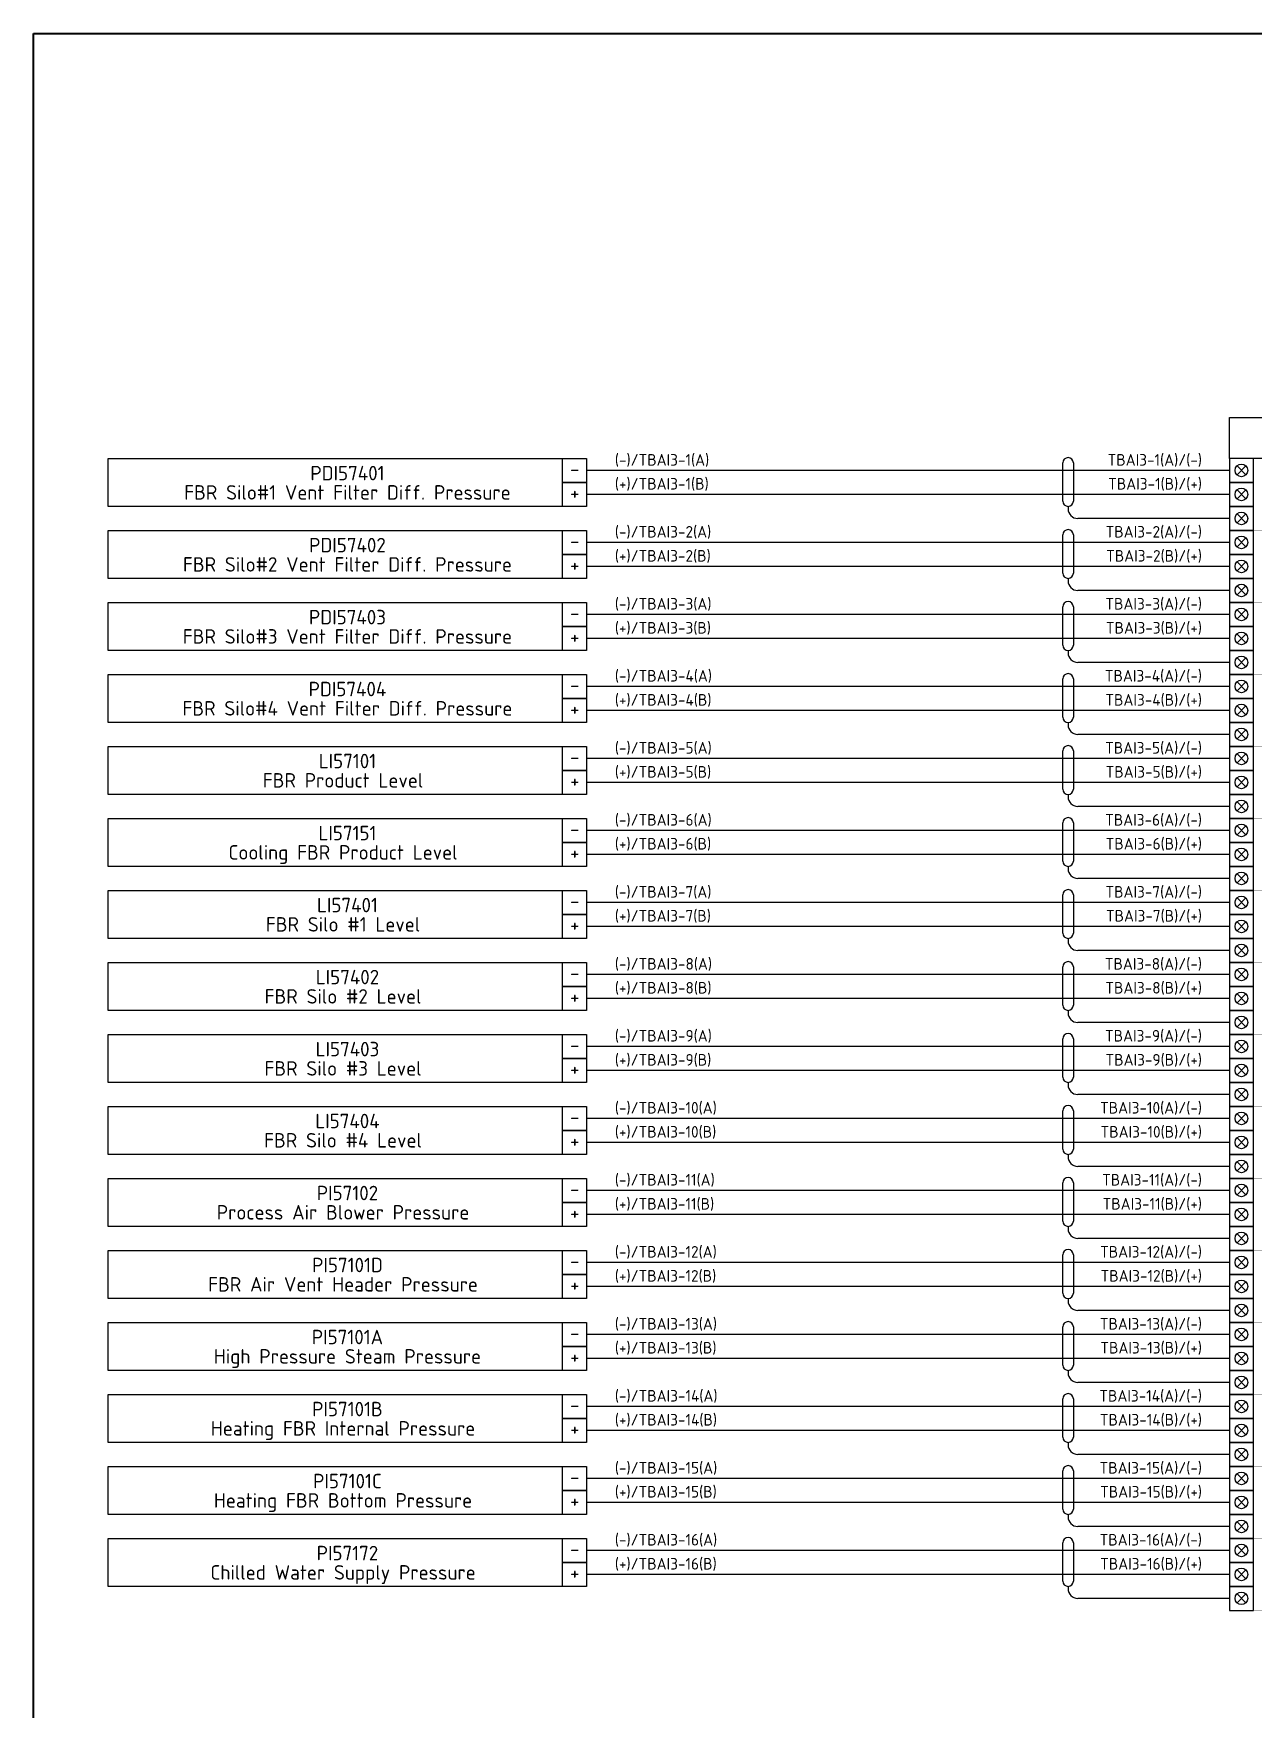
# Model space of a CAD drawing. Header units: inches. Extents: x 579627 to 667544, y 458630 to 507164.
# Drawn here: x 623740 to 625004, y 498140 to 499876 of the extents above; entities that cross this region are included whole.
import ezdxf
from ezdxf.enums import TextEntityAlignment as Align

# ---------------------------------------------------------------- set-up
doc = ezdxf.new("R2010")
doc.units = ezdxf.units.IN
doc.header["$MEASUREMENT"] = 0
doc.layers.add('HELPPOINT', color=7, linetype='Continuous')
doc.layers.add('power', color=7, linetype='Continuous')
doc.styles.add('HTX11', font='O8111901')
doc.styles.add('ISO3098B', font='ISO3098B.shx')

# ---------------------------------------------------------------- blocks, each defined once
blk = doc.blocks.new('TPA')
at = {"layer": 'HELPPOINT', "color": 4, "lineweight": 35}
for p, q in [((562706.8, 501946.4), (562706.8, 505019.3)), ((562706.8, 505019.3), (567131, 505019.3)), ((562706.8, 501946.4), (562706.8, 505019.3)), ((562706.8, 505019.3), (567131, 505019.3))]:
    blk.add_line(p, q, dxfattribs=at)
at = {"style": 'HTX11'}
for tag, p in [('A', (566704.3, 502037.1)), ('B', (567038.2, 501963.3))]:
    blk.add_attdef(tag, text='', height=16.8, dxfattribs=at).set_placement(p, align=Align.MIDDLE_CENTER)

msp = doc.modelspace()

# ---------------------------------------------------------------- linework, layer by layer
at = {"color": 4}
for p, q in [((624978.8, 499423.8), (624312.8, 499423.8)), ((624978.8, 499349.2), (624312.8, 499349.2)), ((624978.8, 499274.6), (624312.8, 499274.6)), ((624978.8, 499200), (624312.8, 499200)), ((624978.8, 499125.4), (624312.8, 499125.4)), ((624978.8, 499050.8), (624312.8, 499050.8)), ((624978.8, 498976.2), (624312.8, 498976.2)), ((624978.8, 498901.7), (624312.8, 498901.7)), ((624978.8, 498827.1), (624312.8, 498827.1)), ((624978.8, 498752.5), (624312.8, 498752.5)), ((624978.8, 498677.9), (624312.8, 498677.9)), ((624978.8, 498603.3), (624312.8, 498603.3)), ((624978.8, 498528.7), (624312.8, 498528.7)), ((624978.8, 498454.1), (624312.8, 498454.1)), ((624978.8, 498379.6), (624312.8, 498379.6)), ((624978.8, 498305), (624312.8, 498305))]:
    msp.add_line(p, q, dxfattribs=at)
at = {"color": 1}
for p, q in [((624995.8, 499428.4), (624986.6, 499419.1)), ((624986.6, 499428.4), (624995.8, 499419.1)), ((624995.8, 499353.8), (624986.6, 499344.5)), ((624986.6, 499353.8), (624995.8, 499344.5)), ((624995.8, 499279.2), (624986.6, 499270)), ((624986.6, 499279.2), (624995.8, 499270)), ((624995.8, 499204.6), (624986.6, 499195.4)), ((624986.6, 499204.6), (624995.8, 499195.4)), ((624995.8, 499130), (624986.6, 499120.8)), ((624986.6, 499130), (624995.8, 499120.8)), ((624995.8, 499055.5), (624986.6, 499046.2)), ((624986.6, 499055.5), (624995.8, 499046.2)), ((624995.8, 498980.9), (624986.6, 498971.6)), ((624986.6, 498980.9), (624995.8, 498971.6)), ((624995.8, 498906.3), (624986.6, 498897)), ((624986.6, 498906.3), (624995.8, 498897)), ((624995.8, 498831.7), (624986.6, 498822.4)), ((624986.6, 498831.7), (624995.8, 498822.4)), ((624995.8, 498757.1), (624986.6, 498747.9)), ((624986.6, 498757.1), (624995.8, 498747.9)), ((624995.8, 498682.5), (624986.6, 498673.3)), ((624986.6, 498682.5), (624995.8, 498673.3)), ((624995.8, 498607.9), (624986.6, 498598.7)), ((624986.6, 498607.9), (624995.8, 498598.7)), ((624995.8, 498533.4), (624986.6, 498524.1)), ((624986.6, 498533.4), (624995.8, 498524.1)), ((624995.8, 498458.8), (624986.6, 498449.5)), ((624986.6, 498458.8), (624995.8, 498449.5)), ((624995.8, 498384.2), (624986.6, 498374.9)), ((624986.6, 498384.2), (624995.8, 498374.9)), ((624995.8, 498309.6), (624986.6, 498300.4)), ((624986.6, 498309.6), (624995.8, 498300.4))]:
    msp.add_line(p, q, dxfattribs=at)
at = {"color": 0}
for p, q in [((624995.8, 499403.5), (624986.6, 499394.3)), ((624986.6, 499403.5), (624995.8, 499394.3)), ((624978.8, 499398.9), (624312.8, 499398.9)), ((624978.8, 499324.3), (624312.8, 499324.3)), ((624995.8, 499328.9), (624986.6, 499319.7)), ((624986.6, 499328.9), (624995.8, 499319.7)), ((624978.8, 499249.7), (624312.8, 499249.7)), ((624995.8, 499254.3), (624986.6, 499245.1)), ((624986.6, 499254.3), (624995.8, 499245.1)), ((624995.8, 499179.8), (624986.6, 499170.5)), ((624986.6, 499179.8), (624995.8, 499170.5)), ((624978.8, 499175.1), (624312.8, 499175.1)), ((624978.8, 499100.6), (624312.8, 499100.6)), ((624995.8, 499105.2), (624986.6, 499095.9)), ((624986.6, 499105.2), (624995.8, 499095.9)), ((624978.8, 499026), (624312.8, 499026)), ((624995.8, 499030.6), (624986.6, 499021.3)), ((624986.6, 499030.6), (624995.8, 499021.3)), ((624978.8, 498951.4), (624312.8, 498951.4)), ((624995.8, 498956), (624986.6, 498946.8)), ((624986.6, 498956), (624995.8, 498946.8)), ((624978.8, 498876.8), (624312.8, 498876.8)), ((624995.8, 498881.4), (624986.6, 498872.2)), ((624986.6, 498881.4), (624995.8, 498872.2)), ((624978.8, 498802.2), (624312.8, 498802.2)), ((624995.8, 498806.8), (624986.6, 498797.6)), ((624986.6, 498806.8), (624995.8, 498797.6)), ((624978.8, 498727.6), (624312.8, 498727.6)), ((624995.8, 498732.3), (624986.6, 498723)), ((624986.6, 498732.3), (624995.8, 498723)), ((624995.8, 498657.7), (624986.6, 498648.4)), ((624986.6, 498657.7), (624995.8, 498648.4)), ((624978.8, 498653), (624312.8, 498653)), ((624978.8, 498578.5), (624312.8, 498578.5)), ((624995.8, 498583.1), (624986.6, 498573.8)), ((624986.6, 498583.1), (624995.8, 498573.8)), ((624978.8, 498503.9), (624312.8, 498503.9)), ((624995.8, 498508.5), (624986.6, 498499.2)), ((624986.6, 498508.5), (624995.8, 498499.2)), ((624995.8, 498433.9), (624986.6, 498424.7)), ((624986.6, 498433.9), (624995.8, 498424.7)), ((624978.8, 498429.3), (624312.8, 498429.3)), ((624978.8, 498354.7), (624312.8, 498354.7)), ((624995.8, 498359.3), (624986.6, 498350.1)), ((624986.6, 498359.3), (624995.8, 498350.1)), ((624978.8, 498280.1), (624312.8, 498280.1)), ((624995.8, 498284.7), (624986.6, 498275.5)), ((624986.6, 498284.7), (624995.8, 498275.5))]:
    msp.add_line(p, q, dxfattribs=at)
at = {"color": 3}
for p, q in [((624811.6, 499386.5), (624811.6, 499384)), ((624978.8, 499374), (624821.6, 499374)), ((624995.8, 499378.7), (624986.6, 499369.4)), ((624986.6, 499378.7), (624995.8, 499369.4)), ((624811.6, 499311.9), (624811.6, 499309.4)), ((624978.8, 499299.4), (624821.6, 499299.4)), ((624995.8, 499304.1), (624986.6, 499294.8)), ((624986.6, 499304.1), (624995.8, 499294.8)), ((624811.6, 499237.3), (624811.6, 499234.9)), ((624995.8, 499229.5), (624986.6, 499220.2)), ((624986.6, 499229.5), (624995.8, 499220.2)), ((624978.8, 499224.9), (624821.6, 499224.9)), ((624811.6, 499162.7), (624811.6, 499160.3)), ((624978.8, 499150.3), (624821.6, 499150.3)), ((624995.8, 499154.9), (624986.6, 499145.7)), ((624986.6, 499154.9), (624995.8, 499145.7)), ((624811.6, 499088.1), (624811.6, 499085.7)), ((624978.8, 499075.7), (624821.6, 499075.7)), ((624995.8, 499080.3), (624986.6, 499071.1)), ((624986.6, 499080.3), (624995.8, 499071.1)), ((624811.6, 499013.6), (624811.6, 499011.1)), ((624995.8, 499005.7), (624986.6, 498996.5)), ((624986.6, 499005.7), (624995.8, 498996.5)), ((624978.8, 499001.1), (624821.6, 499001.1)), ((624811.6, 498939), (624811.6, 498936.5)), ((624978.8, 498926.5), (624821.6, 498926.5)), ((624995.8, 498931.1), (624986.6, 498921.9)), ((624986.6, 498931.1), (624995.8, 498921.9)), ((624811.6, 498864.4), (624811.6, 498861.9)), ((624978.8, 498851.9), (624821.6, 498851.9)), ((624995.8, 498856.6), (624986.6, 498847.3)), ((624986.6, 498856.6), (624995.8, 498847.3)), ((624811.6, 498789.8), (624811.6, 498787.3)), ((624995.8, 498782), (624986.6, 498772.7)), ((624986.6, 498782), (624995.8, 498772.7)), ((624978.8, 498777.3), (624821.6, 498777.3)), ((624811.6, 498715.2), (624811.6, 498712.8)), ((624978.8, 498702.8), (624821.6, 498702.8)), ((624995.8, 498707.4), (624986.6, 498698.1)), ((624986.6, 498707.4), (624995.8, 498698.1)), ((624811.6, 498640.6), (624811.6, 498638.2)), ((624978.8, 498628.2), (624821.6, 498628.2)), ((624995.8, 498632.8), (624986.6, 498623.6)), ((624986.6, 498632.8), (624995.8, 498623.6)), ((624811.6, 498566), (624811.6, 498563.6)), ((624978.8, 498553.6), (624821.6, 498553.6)), ((624995.8, 498558.2), (624986.6, 498549)), ((624986.6, 498558.2), (624995.8, 498549)), ((624811.6, 498491.5), (624811.6, 498489)), ((624995.8, 498483.6), (624986.6, 498474.4)), ((624986.6, 498483.6), (624995.8, 498474.4)), ((624978.8, 498479), (624821.6, 498479)), ((624811.6, 498416.9), (624811.6, 498414.4)), ((624978.8, 498404.4), (624821.6, 498404.4)), ((624995.8, 498409), (624986.6, 498399.8)), ((624986.6, 498409), (624995.8, 498399.8)), ((624811.6, 498342.3), (624811.6, 498339.8)), ((624978.8, 498329.8), (624821.6, 498329.8)), ((624995.8, 498334.5), (624986.6, 498325.2)), ((624986.6, 498334.5), (624995.8, 498325.2)), ((624811.6, 498267.7), (624811.6, 498265.3)), ((624995.8, 498259.9), (624986.6, 498250.6)), ((624986.6, 498259.9), (624995.8, 498250.6)), ((624978.8, 498255.3), (624821.6, 498255.3))]:
    msp.add_line(p, q, dxfattribs=at)
at = {"color": 4}
msp.add_lwpolyline([(624978.8, 499478.7), (625160.1, 499478.7), (625160.1, 499436.2), (624978.8, 499436.2)], close=True, dxfattribs=at)
at = {"color": 2}
for points in [[(623817.4, 499436.2), (624312.8, 499436.2), (624312.8, 499386.5), (623817.4, 499386.5)], [(623817.4, 499361.6), (624312.8, 499361.6), (624312.8, 499311.9), (623817.4, 499311.9)], [(623817.4, 499287), (624312.8, 499287), (624312.8, 499237.3), (623817.4, 499237.3)], [(623817.4, 499212.4), (624312.8, 499212.4), (624312.8, 499162.7), (623817.4, 499162.7)], [(623817.4, 499137.8), (624312.8, 499137.8), (624312.8, 499088.1), (623817.4, 499088.1)], [(623817.4, 499063.3), (624312.8, 499063.3), (624312.8, 499013.5), (623817.4, 499013.5)], [(623817.4, 498988.7), (624312.8, 498988.7), (624312.8, 498939), (623817.4, 498939)], [(623817.4, 498914.1), (624312.8, 498914.1), (624312.8, 498864.4), (623817.4, 498864.4)], [(623817.4, 498839.5), (624312.8, 498839.5), (624312.8, 498789.8), (623817.4, 498789.8)], [(623817.4, 498764.9), (624312.8, 498764.9), (624312.8, 498715.2), (623817.4, 498715.2)], [(623817.4, 498690.3), (624312.8, 498690.3), (624312.8, 498640.6), (623817.4, 498640.6)], [(623817.4, 498615.7), (624312.8, 498615.7), (624312.8, 498566), (623817.4, 498566)], [(623817.4, 498541.2), (624312.8, 498541.2), (624312.8, 498491.4), (623817.4, 498491.4)], [(623817.4, 498466.6), (624312.8, 498466.6), (624312.8, 498416.9), (623817.4, 498416.9)], [(623817.4, 498392), (624312.8, 498392), (624312.8, 498342.3), (623817.4, 498342.3)], [(623817.4, 498317.4), (624312.8, 498317.4), (624312.8, 498267.7), (623817.4, 498267.7)]]:
    msp.add_lwpolyline(points, close=True, dxfattribs=at)
at = {"color": 0}
for points in [[(624287.9, 499436.2), (624312.8, 499436.2), (624312.8, 499411.3), (624287.9, 499411.3)], [(624287.9, 499411.3), (624312.8, 499411.3), (624312.8, 499386.5), (624287.9, 499386.5)], [(625003.6, 499411.3), (624978.8, 499411.3), (624978.8, 499386.5), (625003.6, 499386.5)], [(624287.9, 499361.6), (624312.8, 499361.6), (624312.8, 499336.7), (624287.9, 499336.7)], [(624287.9, 499336.7), (624312.8, 499336.7), (624312.8, 499311.9), (624287.9, 499311.9)], [(625003.6, 499336.7), (624978.8, 499336.7), (624978.8, 499311.9), (625003.6, 499311.9)], [(624287.9, 499287), (624312.8, 499287), (624312.8, 499262.2), (624287.9, 499262.2)], [(624287.9, 499262.2), (624312.8, 499262.2), (624312.8, 499237.3), (624287.9, 499237.3)], [(625003.6, 499262.2), (624978.8, 499262.2), (624978.8, 499237.3), (625003.6, 499237.3)], [(624287.9, 499212.4), (624312.8, 499212.4), (624312.8, 499187.6), (624287.9, 499187.6)], [(624287.9, 499187.6), (624312.8, 499187.6), (624312.8, 499162.7), (624287.9, 499162.7)], [(625003.6, 499187.6), (624978.8, 499187.6), (624978.8, 499162.7), (625003.6, 499162.7)], [(624287.9, 499137.8), (624312.8, 499137.8), (624312.8, 499113), (624287.9, 499113)], [(624287.9, 499113), (624312.8, 499113), (624312.8, 499088.1), (624287.9, 499088.1)], [(625003.6, 499113), (624978.8, 499113), (624978.8, 499088.1), (625003.6, 499088.1)], [(624287.9, 499063.3), (624312.8, 499063.3), (624312.8, 499038.4), (624287.9, 499038.4)], [(624287.9, 499038.4), (624312.8, 499038.4), (624312.8, 499013.5), (624287.9, 499013.5)], [(625003.6, 499038.4), (624978.8, 499038.4), (624978.8, 499013.5), (625003.6, 499013.5)], [(624287.9, 498988.7), (624312.8, 498988.7), (624312.8, 498963.8), (624287.9, 498963.8)], [(624287.9, 498963.8), (624312.8, 498963.8), (624312.8, 498939), (624287.9, 498939)], [(625003.6, 498963.8), (624978.8, 498963.8), (624978.8, 498939), (625003.6, 498939)], [(624287.9, 498914.1), (624312.8, 498914.1), (624312.8, 498889.2), (624287.9, 498889.2)], [(624287.9, 498889.2), (624312.8, 498889.2), (624312.8, 498864.4), (624287.9, 498864.4)], [(625003.6, 498889.2), (624978.8, 498889.2), (624978.8, 498864.4), (625003.6, 498864.4)], [(624287.9, 498839.5), (624312.8, 498839.5), (624312.8, 498814.6), (624287.9, 498814.6)], [(624287.9, 498814.6), (624312.8, 498814.6), (624312.8, 498789.8), (624287.9, 498789.8)], [(625003.6, 498814.6), (624978.8, 498814.6), (624978.8, 498789.8), (625003.6, 498789.8)], [(624287.9, 498764.9), (624312.8, 498764.9), (624312.8, 498740.1), (624287.9, 498740.1)], [(624287.9, 498740.1), (624312.8, 498740.1), (624312.8, 498715.2), (624287.9, 498715.2)], [(625003.6, 498740.1), (624978.8, 498740.1), (624978.8, 498715.2), (625003.6, 498715.2)], [(624287.9, 498690.3), (624312.8, 498690.3), (624312.8, 498665.5), (624287.9, 498665.5)], [(624287.9, 498665.5), (624312.8, 498665.5), (624312.8, 498640.6), (624287.9, 498640.6)], [(625003.6, 498665.5), (624978.8, 498665.5), (624978.8, 498640.6), (625003.6, 498640.6)], [(624287.9, 498615.7), (624312.8, 498615.7), (624312.8, 498590.9), (624287.9, 498590.9)], [(624287.9, 498590.9), (624312.8, 498590.9), (624312.8, 498566), (624287.9, 498566)], [(625003.6, 498590.9), (624978.8, 498590.9), (624978.8, 498566), (625003.6, 498566)], [(624287.9, 498541.2), (624312.8, 498541.2), (624312.8, 498516.3), (624287.9, 498516.3)], [(624287.9, 498516.3), (624312.8, 498516.3), (624312.8, 498491.4), (624287.9, 498491.4)], [(625003.6, 498516.3), (624978.8, 498516.3), (624978.8, 498491.4), (625003.6, 498491.4)], [(624287.9, 498466.6), (624312.8, 498466.6), (624312.8, 498441.7), (624287.9, 498441.7)], [(624287.9, 498441.7), (624312.8, 498441.7), (624312.8, 498416.9), (624287.9, 498416.9)], [(625003.6, 498441.7), (624978.8, 498441.7), (624978.8, 498416.9), (625003.6, 498416.9)], [(624287.9, 498392), (624312.8, 498392), (624312.8, 498367.1), (624287.9, 498367.1)], [(624287.9, 498367.1), (624312.8, 498367.1), (624312.8, 498342.3), (624287.9, 498342.3)], [(625003.6, 498367.1), (624978.8, 498367.1), (624978.8, 498342.3), (625003.6, 498342.3)], [(624287.9, 498317.4), (624312.8, 498317.4), (624312.8, 498292.5), (624287.9, 498292.5)], [(624287.9, 498292.5), (624312.8, 498292.5), (624312.8, 498267.7), (624287.9, 498267.7)], [(625003.6, 498292.5), (624978.8, 498292.5), (624978.8, 498267.7), (625003.6, 498267.7)]]:
    msp.add_lwpolyline(points, close=True, dxfattribs=at)
at = {"color": 3}
for points in [[(624806.1, 499392), (624806.1, 499392), (624806.1, 499431.5)], [(624817.1, 499431.5), (624817.1, 499392)], [(624806.1, 499317.4), (624806.1, 499317.4), (624806.1, 499356.9)], [(624817.1, 499356.9), (624817.1, 499317.4)], [(624806.1, 499242.8), (624806.1, 499242.8), (624806.1, 499282.4)], [(624817.1, 499282.4), (624817.1, 499242.8)], [(624806.1, 499168.2), (624806.1, 499168.2), (624806.1, 499207.8)], [(624817.1, 499207.8), (624817.1, 499168.2)], [(624806.1, 499093.6), (624806.1, 499093.6), (624806.1, 499133.2)], [(624817.1, 499133.2), (624817.1, 499093.6)], [(624806.1, 499019.1), (624806.1, 499019.1), (624806.1, 499058.6)], [(624817.1, 499058.6), (624817.1, 499019.1)], [(624806.1, 498944.5), (624806.1, 498944.5), (624806.1, 498984)], [(624817.1, 498984), (624817.1, 498944.5)], [(624806.1, 498869.9), (624806.1, 498869.9), (624806.1, 498909.4)], [(624817.1, 498909.4), (624817.1, 498869.9)], [(624806.1, 498795.3), (624806.1, 498795.3), (624806.1, 498834.9)], [(624817.1, 498834.9), (624817.1, 498795.3)], [(624806.1, 498720.7), (624806.1, 498720.7), (624806.1, 498760.3)], [(624817.1, 498760.3), (624817.1, 498720.7)], [(624806.1, 498646.1), (624806.1, 498646.1), (624806.1, 498685.7)], [(624817.1, 498685.7), (624817.1, 498646.1)], [(624806.1, 498571.5), (624806.1, 498571.5), (624806.1, 498611.1)], [(624817.1, 498611.1), (624817.1, 498571.5)], [(624806.1, 498497), (624806.1, 498497), (624806.1, 498536.5)], [(624817.1, 498536.5), (624817.1, 498497)], [(624806.1, 498422.4), (624806.1, 498422.4), (624806.1, 498461.9)], [(624817.1, 498461.9), (624817.1, 498422.4)], [(624806.1, 498347.8), (624806.1, 498347.8), (624806.1, 498387.3)], [(624817.1, 498387.3), (624817.1, 498347.8)], [(624806.1, 498273.2), (624806.1, 498273.2), (624806.1, 498312.8)], [(624817.1, 498312.8), (624817.1, 498273.2)]]:
    msp.add_lwpolyline(points, dxfattribs=at)
at = {"color": 0, "const_width": 0.3}
for points in [[(624978.8, 499436.2), (625160.1, 499436.2), (625160.1, 499361.6), (624978.8, 499361.6), (624978.8, 499436.2)], [(624978.8, 499361.6), (625160.1, 499361.6), (625160.1, 499287), (624978.8, 499287), (624978.8, 499361.6)], [(624978.8, 499287), (625160.1, 499287), (625160.1, 499212.4), (624978.8, 499212.4), (624978.8, 499287)], [(624978.8, 499212.4), (625160.1, 499212.4), (625160.1, 499137.8), (624978.8, 499137.8), (624978.8, 499212.4)], [(624978.8, 499137.8), (625160.1, 499137.8), (625160.1, 499063.3), (624978.8, 499063.3), (624978.8, 499137.8)], [(624978.8, 499063.3), (625160.1, 499063.3), (625160.1, 498988.7), (624978.8, 498988.7), (624978.8, 499063.3)], [(624978.8, 498988.7), (625160.1, 498988.7), (625160.1, 498914.1), (624978.8, 498914.1), (624978.8, 498988.7)], [(624978.8, 498914.1), (625160.1, 498914.1), (625160.1, 498839.5), (624978.8, 498839.5), (624978.8, 498914.1)], [(624978.8, 498839.5), (625160.1, 498839.5), (625160.1, 498764.9), (624978.8, 498764.9), (624978.8, 498839.5)], [(624978.8, 498764.9), (625160.1, 498764.9), (625160.1, 498690.3), (624978.8, 498690.3), (624978.8, 498764.9)], [(624978.8, 498690.3), (625160.1, 498690.3), (625160.1, 498615.7), (624978.8, 498615.7), (624978.8, 498690.3)], [(624978.8, 498615.7), (625160.1, 498615.7), (625160.1, 498541.2), (624978.8, 498541.2), (624978.8, 498615.7)], [(624978.8, 498541.2), (625160.1, 498541.2), (625160.1, 498466.6), (624978.8, 498466.6), (624978.8, 498541.2)], [(624978.8, 498466.6), (625160.1, 498466.6), (625160.1, 498392), (624978.8, 498392), (624978.8, 498466.6)], [(624978.8, 498392), (625160.1, 498392), (625160.1, 498317.4), (624978.8, 498317.4), (624978.8, 498392)], [(624978.8, 498317.4), (625160.1, 498317.4), (625160.1, 498242.8), (624978.8, 498242.8), (624978.8, 498317.4)]]:
    msp.add_lwpolyline(points, dxfattribs=at)
at = {"color": 1}
for points in [[(625003.6, 499436.2), (624978.8, 499436.2), (624978.8, 499411.3), (625003.6, 499411.3)], [(625003.6, 499361.6), (624978.8, 499361.6), (624978.8, 499336.7), (625003.6, 499336.7)], [(625003.6, 499287), (624978.8, 499287), (624978.8, 499262.2), (625003.6, 499262.2)], [(625003.6, 499212.4), (624978.8, 499212.4), (624978.8, 499187.6), (625003.6, 499187.6)], [(625003.6, 499137.8), (624978.8, 499137.8), (624978.8, 499113), (625003.6, 499113)], [(625003.6, 499063.3), (624978.8, 499063.3), (624978.8, 499038.4), (625003.6, 499038.4)], [(625003.6, 498988.7), (624978.8, 498988.7), (624978.8, 498963.8), (625003.6, 498963.8)], [(625003.6, 498914.1), (624978.8, 498914.1), (624978.8, 498889.2), (625003.6, 498889.2)], [(625003.6, 498839.5), (624978.8, 498839.5), (624978.8, 498814.6), (625003.6, 498814.6)], [(625003.6, 498764.9), (624978.8, 498764.9), (624978.8, 498740.1), (625003.6, 498740.1)], [(625003.6, 498690.3), (624978.8, 498690.3), (624978.8, 498665.5), (625003.6, 498665.5)], [(625003.6, 498615.7), (624978.8, 498615.7), (624978.8, 498590.9), (625003.6, 498590.9)], [(625003.6, 498541.2), (624978.8, 498541.2), (624978.8, 498516.3), (625003.6, 498516.3)], [(625003.6, 498466.6), (624978.8, 498466.6), (624978.8, 498441.7), (625003.6, 498441.7)], [(625003.6, 498392), (624978.8, 498392), (624978.8, 498367.1), (625003.6, 498367.1)], [(625003.6, 498317.4), (624978.8, 498317.4), (624978.8, 498292.5), (625003.6, 498292.5)]]:
    msp.add_lwpolyline(points, close=True, dxfattribs=at)
at = {"color": 3}
for points in [[(625003.6, 499386.5), (624978.8, 499386.5), (624978.8, 499361.6), (625003.6, 499361.6)], [(625003.6, 499311.9), (624978.8, 499311.9), (624978.8, 499287), (625003.6, 499287)], [(625003.6, 499237.3), (624978.8, 499237.3), (624978.8, 499212.4), (625003.6, 499212.4)], [(625003.6, 499162.7), (624978.8, 499162.7), (624978.8, 499137.8), (625003.6, 499137.8)], [(625003.6, 499088.1), (624978.8, 499088.1), (624978.8, 499063.3), (625003.6, 499063.3)], [(625003.6, 499013.5), (624978.8, 499013.5), (624978.8, 498988.7), (625003.6, 498988.7)], [(625003.6, 498939), (624978.8, 498939), (624978.8, 498914.1), (625003.6, 498914.1)], [(625003.6, 498864.4), (624978.8, 498864.4), (624978.8, 498839.5), (625003.6, 498839.5)], [(625003.6, 498789.8), (624978.8, 498789.8), (624978.8, 498764.9), (625003.6, 498764.9)], [(625003.6, 498715.2), (624978.8, 498715.2), (624978.8, 498690.3), (625003.6, 498690.3)], [(625003.6, 498640.6), (624978.8, 498640.6), (624978.8, 498615.7), (625003.6, 498615.7)], [(625003.6, 498566), (624978.8, 498566), (624978.8, 498541.2), (625003.6, 498541.2)], [(625003.6, 498491.4), (624978.8, 498491.4), (624978.8, 498466.6), (625003.6, 498466.6)], [(625003.6, 498416.9), (624978.8, 498416.9), (624978.8, 498392), (625003.6, 498392)], [(625003.6, 498342.3), (624978.8, 498342.3), (624978.8, 498317.4), (625003.6, 498317.4)], [(625003.6, 498267.7), (624978.8, 498267.7), (624978.8, 498242.8), (625003.6, 498242.8)]]:
    msp.add_lwpolyline(points, close=True, dxfattribs=at)
at = {"color": 1}
for centre in [(624991.2, 499423.8), (624991.2, 499349.2), (624991.2, 499274.6), (624991.2, 499200), (624991.2, 499125.4), (624991.2, 499050.8), (624991.2, 498976.2), (624991.2, 498901.7), (624991.2, 498827.1), (624991.2, 498752.5), (624991.2, 498677.9), (624991.2, 498603.3), (624991.2, 498528.7), (624991.2, 498454.1), (624991.2, 498379.6), (624991.2, 498305)]:
    msp.add_circle(centre, 6.54, dxfattribs=at)
at = {"color": 0}
for centre in [(624991.2, 499398.9), (624991.2, 499324.3), (624991.2, 499249.7), (624991.2, 499175.1), (624991.2, 499100.6), (624991.2, 499026), (624991.2, 498951.4), (624991.2, 498876.8), (624991.2, 498802.2), (624991.2, 498727.6), (624991.2, 498653), (624991.2, 498578.5), (624991.2, 498503.9), (624991.2, 498429.3), (624991.2, 498354.7), (624991.2, 498280.1)]:
    msp.add_circle(centre, 6.54, dxfattribs=at)
at = {"color": 3}
for centre in [(624991.2, 499374), (624991.2, 499299.4), (624991.2, 499224.9), (624991.2, 499150.3), (624991.2, 499075.7), (624991.2, 499001.1), (624991.2, 498926.5), (624991.2, 498851.9), (624991.2, 498777.3), (624991.2, 498702.8), (624991.2, 498628.2), (624991.2, 498553.6), (624991.2, 498479), (624991.2, 498404.4), (624991.2, 498329.8), (624991.2, 498255.3)]:
    msp.add_circle(centre, 6.54, dxfattribs=at)
for centre, radius, start, end in [((624811.6, 499431.5), 5.5, 0, 180), ((624811.6, 499392), 5.5, 180, 0), ((624821.6, 499384), 10, 180, 270), ((624811.6, 499356.9), 5.5, 0, 180), ((624811.6, 499317.4), 5.5, 180, 0), ((624821.6, 499309.4), 10, 180, 270), ((624811.6, 499282.4), 5.5, 0, 180), ((624811.6, 499242.8), 5.5, 180, 0), ((624821.6, 499234.9), 10, 180, 270), ((624811.6, 499207.8), 5.5, 0, 180), ((624811.6, 499168.2), 5.5, 180, 0), ((624821.6, 499160.3), 10, 180, 270), ((624811.6, 499133.2), 5.5, 0, 180), ((624811.6, 499093.6), 5.5, 180, 0), ((624821.6, 499085.7), 10, 180, 270), ((624811.6, 499058.6), 5.5, 0, 180), ((624811.6, 499019.1), 5.5, 180, 0), ((624821.6, 499011.1), 10, 180, 270), ((624811.6, 498984), 5.5, 0, 180), ((624811.6, 498944.5), 5.5, 180, 0), ((624821.6, 498936.5), 10, 180, 270), ((624811.6, 498909.4), 5.5, 0, 180), ((624811.6, 498869.9), 5.5, 180, 0), ((624821.6, 498861.9), 10, 180, 270), ((624811.6, 498834.9), 5.5, 0, 180), ((624811.6, 498795.3), 5.5, 180, 0), ((624821.6, 498787.3), 10, 180, 270), ((624811.6, 498760.3), 5.5, 0, 180), ((624811.6, 498720.7), 5.5, 180, 0), ((624821.6, 498712.8), 10, 180, 270), ((624811.6, 498685.7), 5.5, 0, 180), ((624811.6, 498646.1), 5.5, 180, 0), ((624821.6, 498638.2), 10, 180, 270), ((624811.6, 498611.1), 5.5, 0, 180), ((624811.6, 498571.5), 5.5, 180, 0), ((624821.6, 498563.6), 10, 180, 270), ((624811.6, 498536.5), 5.5, 0, 180), ((624811.6, 498497), 5.5, 180, 0), ((624821.6, 498489), 10, 180, 270), ((624811.6, 498461.9), 5.5, 0, 180), ((624811.6, 498422.4), 5.5, 180, 0), ((624821.6, 498414.4), 10, 180, 270), ((624811.6, 498387.3), 5.5, 0, 180), ((624811.6, 498347.8), 5.5, 180, 0), ((624821.6, 498339.8), 10, 180, 270), ((624811.6, 498312.8), 5.5, 0, 180), ((624811.6, 498273.2), 5.5, 180, 0), ((624821.6, 498265.3), 10, 180, 270)]:
    msp.add_arc(centre, radius, start, end, dxfattribs=at)

# ---------------------------------------------------------------- block references
at = {"xscale": 0.8800000000046566, "yscale": 0.8800000000046566, "zscale": 0.8800000000000001}
msp.add_blockref('TPA', (128557.9, 55459.4), dxfattribs=at)

# ---------------------------------------------------------------- texts
at = {"color": 4, "style": 'ISO3098B'}
for s, p in [('(-)/TBAI3-1(A)', (624342.1, 499428.7)), ('(-)/TBAI3-2(A)', (624342.1, 499354.2)), ('(-)/TBAI3-3(A)', (624342.1, 499279.6)), ('(-)/TBAI3-4(A)', (624342.1, 499205)), ('(-)/TBAI3-5(A)', (624342.1, 499130.4)), ('(-)/TBAI3-6(A)', (624342.1, 499055.8)), ('(-)/TBAI3-7(A)', (624342.1, 498981.2)), ('(-)/TBAI3-8(A)', (624342.1, 498906.6)), ('(-)/TBAI3-9(A)', (624342.1, 498832.1)), ('(-)/TBAI3-10(A)', (624342.1, 498757.5)), ('(-)/TBAI3-11(A)', (624342.1, 498682.9)), ('(-)/TBAI3-12(A)', (624342.1, 498608.3)), ('(-)/TBAI3-13(A)', (624342.1, 498533.7)), ('(-)/TBAI3-14(A)', (624342.1, 498459.1)), ('(-)/TBAI3-15(A)', (624342.1, 498384.5)), ('(-)/TBAI3-16(A)', (624342.1, 498310))]:
    msp.add_text(s, height=12, dxfattribs=at).set_placement(p)
for s, p in [('TBAI3-1(A)/(-)', (624950.3, 499428.7)), ('TBAI3-2(A)/(-)', (624950.3, 499354.2)), ('TBAI3-3(A)/(-)', (624950.3, 499279.6)), ('TBAI3-4(A)/(-)', (624950.3, 499205)), ('TBAI3-5(A)/(-)', (624950.3, 499130.4)), ('TBAI3-6(A)/(-)', (624950.3, 499055.8)), ('TBAI3-7(A)/(-)', (624950.3, 498981.2)), ('TBAI3-8(A)/(-)', (624950.3, 498906.6)), ('TBAI3-9(A)/(-)', (624950.3, 498832.1)), ('TBAI3-10(A)/(-)', (624950.3, 498757.5)), ('TBAI3-11(A)/(-)', (624950.3, 498682.9)), ('TBAI3-12(A)/(-)', (624950.3, 498608.3)), ('TBAI3-13(A)/(-)', (624950.3, 498533.7)), ('TBAI3-14(A)/(-)', (624950.3, 498459.1)), ('TBAI3-15(A)/(-)', (624950.3, 498384.5)), ('TBAI3-16(A)/(-)', (624950.3, 498310))]:
    msp.add_text(s, height=12, dxfattribs=at).set_placement(p, align=Align.RIGHT)
for s, p in [('PDI57401', (624065.1, 499421)), ('FBR Silo#1 Vent Filter Diff. Pressure', (624065.1, 499401)), ('PDI57402', (624065.1, 499346.4)), ('FBR Silo#2 Vent Filter Diff. Pressure', (624065.1, 499326.4)), ('PDI57403', (624065.1, 499271.8)), ('FBR Silo#3 Vent Filter Diff. Pressure', (624065.1, 499251.8)), ('PDI57404', (624065.1, 499197.3)), ('FBR Silo#4 Vent Filter Diff. Pressure', (624065.1, 499177.3)), ('LI57101', (624065.1, 499122.7)), ('FBR Product Level ', (624065.1, 499102.7)), ('LI57151', (624065.1, 499048.1)), ('Cooling FBR Product Level ', (624065.1, 499028.1)), ('LI57401', (624065.1, 498973.5)), ('FBR Silo #1 Level ', (624065.1, 498953.5)), ('LI57402', (624065.1, 498898.9)), ('FBR Silo #2 Level ', (624065.1, 498878.9)), ('LI57403', (624065.1, 498824.3)), ('FBR Silo #3 Level ', (624065.1, 498804.3)), ('LI57404', (624065.1, 498749.8)), ('FBR Silo #4 Level ', (624065.1, 498729.8)), ('PI57102', (624065.1, 498675.2)), ('Process Air Blower Pressure ', (624065.1, 498655.2)), ('PI57101D', (624065.1, 498600.6)), ('FBR Air Vent Header Pressure ', (624065.1, 498580.6)), ('PI57101A', (624065.1, 498526)), ('High Pressure Steam Pressure', (624065.1, 498506)), ('PI57101B', (624065.1, 498451.4)), ('Heating FBR Internal Pressure ', (624065.1, 498431.4)), ('PI57101C', (624065.1, 498376.8)), ('Heating FBR Bottom Pressure ', (624065.1, 498356.8)), ('PI57172', (624065.1, 498302.2)), ('Chilled Water Supply Pressure ', (624065.1, 498282.2))]:
    msp.add_text(s, height=15, dxfattribs=at).set_placement(p, align=Align.MIDDLE_CENTER)
at = {"color": 0, "style": 'ISO3098B'}
for s, p in [('(+)/TBAI3-1(B)', (624342.1, 499403.9)), ('(+)/TBAI3-2(B)', (624342.1, 499329.3)), ('(+)/TBAI3-3(B)', (624342.1, 499254.7)), ('(+)/TBAI3-4(B)', (624342.1, 499180.1)), ('(+)/TBAI3-5(B)', (624342.1, 499105.5)), ('(+)/TBAI3-6(B)', (624342.1, 499031)), ('(+)/TBAI3-7(B)', (624342.1, 498956.4)), ('(+)/TBAI3-8(B)', (624342.1, 498881.8)), ('(+)/TBAI3-9(B)', (624342.1, 498807.2)), ('(+)/TBAI3-10(B)', (624342.1, 498732.6)), ('(+)/TBAI3-11(B)', (624342.1, 498658)), ('(+)/TBAI3-12(B)', (624342.1, 498583.4)), ('(+)/TBAI3-13(B)', (624342.1, 498508.9)), ('(+)/TBAI3-14(B)', (624342.1, 498434.3)), ('(+)/TBAI3-15(B)', (624342.1, 498359.7)), ('(+)/TBAI3-16(B)', (624342.1, 498285.1))]:
    msp.add_text(s, height=12, dxfattribs=at).set_placement(p)
for s, p in [('TBAI3-1(B)/(+)', (624950.3, 499403.9)), ('TBAI3-2(B)/(+)', (624950.3, 499329.3)), ('TBAI3-3(B)/(+)', (624950.3, 499254.7)), ('TBAI3-4(B)/(+)', (624950.3, 499180.1)), ('TBAI3-5(B)/(+)', (624950.3, 499105.5)), ('TBAI3-6(B)/(+)', (624950.3, 499031)), ('TBAI3-7(B)/(+)', (624950.3, 498956.4)), ('TBAI3-8(B)/(+)', (624950.3, 498881.8)), ('TBAI3-9(B)/(+)', (624950.3, 498807.2)), ('TBAI3-10(B)/(+)', (624950.3, 498732.6)), ('TBAI3-11(B)/(+)', (624950.3, 498658)), ('TBAI3-12(B)/(+)', (624950.3, 498583.4)), ('TBAI3-13(B)/(+)', (624950.3, 498508.9)), ('TBAI3-14(B)/(+)', (624950.3, 498434.3)), ('TBAI3-15(B)/(+)', (624950.3, 498359.7)), ('TBAI3-16(B)/(+)', (624950.3, 498285.1))]:
    msp.add_text(s, height=12, dxfattribs=at).set_placement(p, align=Align.RIGHT)
at = {"layer": 'power', "color": 0, "style": 'ISO3098B'}
for s, p in [('-', (624300.6, 499425.4)), ('+', (624300.6, 499400.6)), ('-', (624300.6, 499350.8)), ('+', (624300.6, 499326)), ('-', (624300.6, 499276.2)), ('+', (624300.6, 499251.4)), ('-', (624300.6, 499201.7)), ('+', (624300.6, 499176.8)), ('-', (624300.6, 499127.1)), ('+', (624300.6, 499102.3)), ('-', (624300.6, 499052.5)), ('+', (624300.6, 499027.7)), ('-', (624300.6, 498977.9)), ('+', (624300.6, 498953.1)), ('-', (624300.6, 498903.3)), ('+', (624300.6, 498878.5)), ('-', (624300.6, 498828.7)), ('+', (624300.6, 498803.9)), ('-', (624300.6, 498754.1)), ('+', (624300.6, 498729.3)), ('-', (624300.6, 498679.6)), ('+', (624300.6, 498654.7)), ('-', (624300.6, 498605)), ('+', (624300.6, 498580.2)), ('-', (624300.6, 498530.4)), ('+', (624300.6, 498505.6)), ('-', (624300.6, 498455.8)), ('+', (624300.6, 498431)), ('-', (624300.6, 498381.2)), ('+', (624300.6, 498356.4)), ('-', (624300.6, 498306.6)), ('+', (624300.6, 498281.8))]:
    msp.add_text(s, height=15, dxfattribs=at).set_placement(p, align=Align.MIDDLE_CENTER)

doc.saveas('drawing.dxf')
